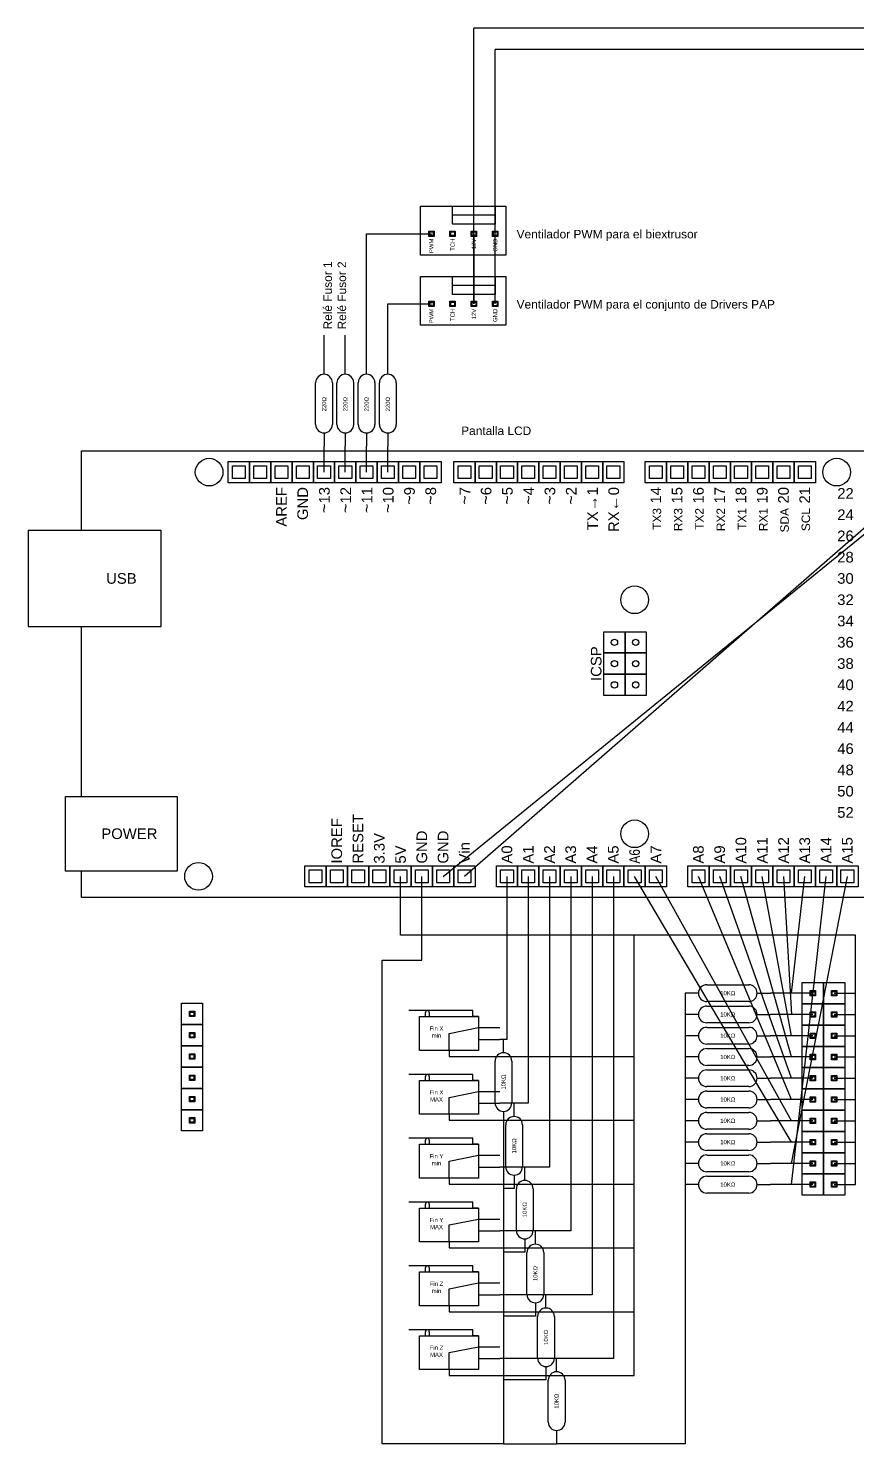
# Model space of a CAD drawing. Header units: millimetres. Extents: x 7505 to 27833, y -9600 to 533.
# Drawn here: x 7505 to 11399, y -6120 to 533 of the extents above; entities that cross this region are included whole.
import ezdxf

# ---------------------------------------------------------------- set-up
doc = ezdxf.new("R2010")
doc.units = ezdxf.units.MM
doc.layers.add('Electronica', color=5, linetype='Continuous')
doc.styles.get("Standard").update_dxf_attribs({"font": 'arial.ttf'})

msp = doc.modelspace()

# ---------------------------------------------------------------- linework, layer by layer
for p, q in [((8895.5, -1093.4), (8895.5, -1031.2)), ((8995.5, -1093.4), (8995.5, -1031.2)), ((9095.5, -1093.4), (9095.5, -1031.2)), ((9195.5, -1093.4), (9195.5, -1031.2)), ((8856.1, -1329.6), (8856.1, -1132.7)), ((8934.8, -1132.7), (8934.8, -1329.6)), ((8956.1, -1329.6), (8956.1, -1132.7)), ((9034.8, -1132.7), (9034.8, -1329.6)), ((9056.1, -1329.6), (9056.1, -1132.7)), ((9134.8, -1132.7), (9134.8, -1329.6)), ((9156.1, -1329.6), (9156.1, -1132.7)), ((9234.8, -1132.7), (9234.8, -1329.6)), ((8895.5, -1368.8), (8895.5, -1431.2)), ((8995.5, -1368.8), (8995.5, -1431.2)), ((9095.5, -1368.8), (9095.5, -1431.2)), ((9195.5, -1368.8), (9195.5, -1431.2)), ((10655.8, -4002.3), (10593.5, -4002.3)), ((10931.3, -4002.3), (10993.5, -4002.3)), ((10655.8, -4102.3), (10593.5, -4102.3)), ((10655.8, -4102.3), (10593.5, -4102.3)), ((10931.3, -4102.3), (10993.5, -4102.3)), ((10931.3, -4102.3), (10993.5, -4102.3)), ((9738.9, -4282.2), (9738.9, -4220)), ((10655.8, -4202.3), (10593.5, -4202.3)), ((10931.3, -4202.3), (10993.5, -4202.3)), ((10655.8, -4302.3), (10593.5, -4302.3)), ((10931.3, -4302.3), (10993.5, -4302.3)), ((10655.8, -4402.3), (10593.5, -4402.3)), ((10931.3, -4402.3), (10993.5, -4402.3)), ((9788.9, -4582.2), (9788.9, -4520)), ((10655.8, -4502.3), (10593.5, -4502.3)), ((10931.3, -4502.3), (10993.5, -4502.3)), ((9738.9, -4557.7), (9738.9, -4620)), ((10655.8, -4602.3), (10593.5, -4602.3)), ((10931.3, -4602.3), (10993.5, -4602.3)), ((10655.8, -4702.3), (10593.5, -4702.3)), ((10931.3, -4702.3), (10993.5, -4702.3)), ((9838.9, -4882.2), (9838.9, -4820)), ((10655.8, -4802.3), (10593.5, -4802.3)), ((10931.3, -4802.3), (10993.5, -4802.3)), ((9788.9, -4857.7), (9788.9, -4920)), ((10655.8, -4902.3), (10593.5, -4902.3)), ((10931.3, -4902.3), (10993.5, -4902.3)), ((9888.9, -5182.2), (9888.9, -5120)), ((9838.9, -5157.7), (9838.9, -5220)), ((9938.9, -5482.2), (9938.9, -5420)), ((9888.9, -5457.7), (9888.9, -5520)), ((9988.9, -5782.2), (9988.9, -5720)), ((9938.9, -5757.7), (9938.9, -5820)), ((9988.9, -6057.7), (9988.9, -6120))]:
    msp.add_line(p, q)
at = {"color": 4}
for p, q in [((11093.5, -4002.3), (10993.5, -4002.3)), ((11093.5, -4102.3), (10993.5, -4102.3)), ((11093.5, -4202.3), (10993.5, -4202.3)), ((11093.5, -4302.3), (10993.5, -4302.3)), ((11093.5, -4402.3), (10993.5, -4402.3)), ((11093.5, -4502.3), (10993.5, -4502.3)), ((11093.5, -4602.3), (10993.5, -4602.3)), ((11093.5, -4702.3), (10993.5, -4702.3)), ((11093.5, -4802.3), (10993.5, -4802.3)), ((11093.5, -4902.3), (10993.5, -4902.3))]:
    msp.add_line(p, q, dxfattribs=at)
at = {"color": 1}
for p, q in [((11293.5, -4002.3), (11393.5, -4002.3)), ((11293.5, -4102.3), (11393.5, -4102.3)), ((11293.5, -4202.3), (11393.5, -4202.3)), ((11293.5, -4302.3), (11393.5, -4302.3)), ((11293.5, -4402.3), (11393.5, -4402.3)), ((11293.5, -4502.3), (11393.5, -4502.3)), ((11293.5, -4602.3), (11393.5, -4602.3)), ((11293.5, -4702.3), (11393.5, -4702.3)), ((11293.5, -4802.3), (11393.5, -4802.3)), ((11293.5, -4902.3), (11393.5, -4902.3))]:
    msp.add_line(p, q, dxfattribs=at)
for points in [[(9349.2, -302.9), (9750.8, -302.9), (9750.8, -532.8), (9349.2, -532.8)], [(9700, -387.5), (9500, -387.5), (9500, -302.9), (9700, -302.9)], [(9700, -345.2), (9500, -345.2), (9500, -302.9), (9700, -302.9)], [(9387.4, -420.2), (9412.6, -420.2), (9412.6, -445.4), (9387.4, -445.4)], [(9391.4, -424.1), (9408.7, -424.1), (9408.7, -441.4), (9391.4, -441.4)], [(9487.4, -420.2), (9512.6, -420.2), (9512.6, -445.4), (9487.4, -445.4)], [(9491.4, -424.1), (9508.7, -424.1), (9508.7, -441.4), (9491.4, -441.4)], [(9587.4, -420.2), (9612.6, -420.2), (9612.6, -445.4), (9587.4, -445.4)], [(9591.4, -424.1), (9608.7, -424.1), (9608.7, -441.4), (9591.4, -441.4)], [(9687.4, -420.2), (9712.6, -420.2), (9712.6, -445.4), (9687.4, -445.4)], [(9691.4, -424.1), (9708.7, -424.1), (9708.7, -441.4), (9691.4, -441.4)], [(9349.2, -632.8), (9750.8, -632.8), (9750.8, -862.7), (9349.2, -862.7)], [(9700, -717.4), (9500, -717.4), (9500, -632.8), (9700, -632.8)], [(9700, -675.1), (9500, -675.1), (9500, -632.8), (9700, -632.8)], [(9387.4, -750.1), (9412.6, -750.1), (9412.6, -775.3), (9387.4, -775.3)], [(9391.4, -754), (9408.7, -754), (9408.7, -771.4), (9391.4, -771.4)], [(9487.4, -750.1), (9512.6, -750.1), (9512.6, -775.3), (9487.4, -775.3)], [(9491.4, -754), (9508.7, -754), (9508.7, -771.4), (9491.4, -771.4)], [(9587.4, -750.1), (9612.6, -750.1), (9612.6, -775.3), (9587.4, -775.3)], [(9591.4, -754), (9608.7, -754), (9608.7, -771.4), (9591.4, -771.4)], [(9687.4, -750.1), (9712.6, -750.1), (9712.6, -775.3), (9687.4, -775.3)], [(9691.4, -754), (9708.7, -754), (9708.7, -771.4), (9691.4, -771.4)], [(8445.5, -1603.2), (8445.5, -1503.2), (8545.5, -1503.2), (8545.5, -1603.2)], [(8465.5, -1583.2), (8465.5, -1523.2), (8525.5, -1523.2), (8525.5, -1583.2)], [(8545.5, -1603.2), (8545.5, -1503.2), (8645.5, -1503.2), (8645.5, -1603.2)], [(8565.5, -1583.2), (8565.5, -1523.2), (8625.5, -1523.2), (8625.5, -1583.2)], [(8645.5, -1603.2), (8645.5, -1503.2), (8745.5, -1503.2), (8745.5, -1603.2)], [(8665.5, -1583.2), (8665.5, -1523.2), (8725.5, -1523.2), (8725.5, -1583.2)], [(8745.5, -1603.2), (8745.5, -1503.2), (8845.5, -1503.2), (8845.5, -1603.2)], [(8765.5, -1583.2), (8765.5, -1523.2), (8825.5, -1523.2), (8825.5, -1583.2)], [(8845.5, -1603.2), (8845.5, -1503.2), (8945.5, -1503.2), (8945.5, -1603.2)], [(8865.5, -1583.2), (8865.5, -1523.2), (8925.5, -1523.2), (8925.5, -1583.2)], [(8945.5, -1603.2), (8945.5, -1503.2), (9045.5, -1503.2), (9045.5, -1603.2)], [(8965.5, -1583.2), (8965.5, -1523.2), (9025.5, -1523.2), (9025.5, -1583.2)], [(9045.5, -1603.2), (9045.5, -1503.2), (9145.5, -1503.2), (9145.5, -1603.2)], [(9065.5, -1583.2), (9065.5, -1523.2), (9125.5, -1523.2), (9125.5, -1583.2)], [(9145.5, -1603.2), (9145.5, -1503.2), (9245.5, -1503.2), (9245.5, -1603.2)], [(9165.5, -1583.2), (9165.5, -1523.2), (9225.5, -1523.2), (9225.5, -1583.2)], [(9245.5, -1603.2), (9245.5, -1503.2), (9345.5, -1503.2), (9345.5, -1603.2)], [(9265.5, -1583.2), (9265.5, -1523.2), (9325.5, -1523.2), (9325.5, -1583.2)], [(9345.5, -1603.2), (9345.5, -1503.2), (9445.5, -1503.2), (9445.5, -1603.2)], [(9365.5, -1583.2), (9365.5, -1523.2), (9425.5, -1523.2), (9425.5, -1583.2)], [(9505.5, -1603.2), (9505.5, -1503.2), (9605.5, -1503.2), (9605.5, -1603.2)], [(9525.5, -1583.2), (9525.5, -1523.2), (9585.5, -1523.2), (9585.5, -1583.2)], [(9605.5, -1603.2), (9605.5, -1503.2), (9705.5, -1503.2), (9705.5, -1603.2)], [(9625.5, -1583.2), (9625.5, -1523.2), (9685.5, -1523.2), (9685.5, -1583.2)], [(9705.5, -1603.2), (9705.5, -1503.2), (9805.5, -1503.2), (9805.5, -1603.2)], [(9725.5, -1583.2), (9725.5, -1523.2), (9785.5, -1523.2), (9785.5, -1583.2)], [(9805.5, -1603.2), (9805.5, -1503.2), (9905.5, -1503.2), (9905.5, -1603.2)], [(9825.5, -1583.2), (9825.5, -1523.2), (9885.5, -1523.2), (9885.5, -1583.2)], [(9905.5, -1603.2), (9905.5, -1503.2), (10005.5, -1503.2), (10005.5, -1603.2)], [(9925.5, -1583.2), (9925.5, -1523.2), (9985.5, -1523.2), (9985.5, -1583.2)], [(10005.5, -1603.2), (10005.5, -1503.2), (10105.5, -1503.2), (10105.5, -1603.2)], [(10025.5, -1583.2), (10025.5, -1523.2), (10085.5, -1523.2), (10085.5, -1583.2)], [(10105.5, -1603.2), (10105.5, -1503.2), (10205.5, -1503.2), (10205.5, -1603.2)], [(10125.5, -1583.2), (10125.5, -1523.2), (10185.5, -1523.2), (10185.5, -1583.2)], [(10205.5, -1603.2), (10205.5, -1503.2), (10305.5, -1503.2), (10305.5, -1603.2)], [(10225.5, -1583.2), (10225.5, -1523.2), (10285.5, -1523.2), (10285.5, -1583.2)], [(10405.5, -1603.2), (10405.5, -1503.2), (10505.5, -1503.2), (10505.5, -1603.2)], [(10425.5, -1583.2), (10425.5, -1523.2), (10485.5, -1523.2), (10485.5, -1583.2)], [(10505.5, -1603.2), (10505.5, -1503.2), (10605.5, -1503.2), (10605.5, -1603.2)], [(10525.5, -1583.2), (10525.5, -1523.2), (10585.5, -1523.2), (10585.5, -1583.2)], [(10605.5, -1603.2), (10605.5, -1503.2), (10705.5, -1503.2), (10705.5, -1603.2)], [(10625.5, -1583.2), (10625.5, -1523.2), (10685.5, -1523.2), (10685.5, -1583.2)], [(10705.5, -1603.2), (10705.5, -1503.2), (10805.5, -1503.2), (10805.5, -1603.2)], [(10725.5, -1583.2), (10725.5, -1523.2), (10785.5, -1523.2), (10785.5, -1583.2)], [(10805.5, -1603.2), (10805.5, -1503.2), (10905.5, -1503.2), (10905.5, -1603.2)], [(10825.5, -1583.2), (10825.5, -1523.2), (10885.5, -1523.2), (10885.5, -1583.2)], [(10905.5, -1603.2), (10905.5, -1503.2), (11005.5, -1503.2), (11005.5, -1603.2)], [(10925.5, -1583.2), (10925.5, -1523.2), (10985.5, -1523.2), (10985.5, -1583.2)], [(11005.5, -1603.2), (11005.5, -1503.2), (11105.5, -1503.2), (11105.5, -1603.2)], [(11025.5, -1583.2), (11025.5, -1523.2), (11085.5, -1523.2), (11085.5, -1583.2)], [(11105.5, -1603.2), (11105.5, -1503.2), (11205.5, -1503.2), (11205.5, -1603.2)], [(11125.5, -1583.2), (11125.5, -1523.2), (11185.5, -1523.2), (11185.5, -1583.2)], [(10210.5, -2403.2), (10210.5, -2303.2), (10310.5, -2303.2), (10310.5, -2403.2)], [(10310.5, -2403.2), (10310.5, -2303.2), (10410.5, -2303.2), (10410.5, -2403.2)], [(10210.5, -2503.2), (10210.5, -2403.2), (10310.5, -2403.2), (10310.5, -2503.2)], [(10310.5, -2503.2), (10310.5, -2403.2), (10410.5, -2403.2), (10410.5, -2503.2)], [(10210.5, -2603.2), (10210.5, -2503.2), (10310.5, -2503.2), (10310.5, -2603.2)], [(10310.5, -2603.2), (10310.5, -2503.2), (10410.5, -2503.2), (10410.5, -2603.2)], [(8805.5, -3503.2), (8805.5, -3403.2), (8905.5, -3403.2), (8905.5, -3503.2)], [(8825.5, -3483.2), (8825.5, -3423.2), (8885.5, -3423.2), (8885.5, -3483.2)], [(8905.5, -3503.2), (8905.5, -3403.2), (9005.5, -3403.2), (9005.5, -3503.2)], [(8925.5, -3483.2), (8925.5, -3423.2), (8985.5, -3423.2), (8985.5, -3483.2)], [(9005.5, -3503.2), (9005.5, -3403.2), (9105.5, -3403.2), (9105.5, -3503.2)], [(9025.5, -3483.2), (9025.5, -3423.2), (9085.5, -3423.2), (9085.5, -3483.2)], [(9105.5, -3503.2), (9105.5, -3403.2), (9205.5, -3403.2), (9205.5, -3503.2)], [(9125.5, -3483.2), (9125.5, -3423.2), (9185.5, -3423.2), (9185.5, -3483.2)], [(9205.5, -3503.2), (9205.5, -3403.2), (9305.5, -3403.2), (9305.5, -3503.2)], [(9225.5, -3483.2), (9225.5, -3423.2), (9285.5, -3423.2), (9285.5, -3483.2)], [(9305.5, -3503.2), (9305.5, -3403.2), (9405.5, -3403.2), (9405.5, -3503.2)], [(9325.5, -3483.2), (9325.5, -3423.2), (9385.5, -3423.2), (9385.5, -3483.2)], [(9405.5, -3503.2), (9405.5, -3403.2), (9505.5, -3403.2), (9505.5, -3503.2)], [(9425.5, -3483.2), (9425.5, -3423.2), (9485.5, -3423.2), (9485.5, -3483.2)], [(9505.5, -3503.2), (9505.5, -3403.2), (9605.5, -3403.2), (9605.5, -3503.2)], [(9525.5, -3483.2), (9525.5, -3423.2), (9585.5, -3423.2), (9585.5, -3483.2)], [(9705.5, -3503.2), (9705.5, -3403.2), (9805.5, -3403.2), (9805.5, -3503.2)], [(9725.5, -3483.2), (9725.5, -3423.2), (9785.5, -3423.2), (9785.5, -3483.2)], [(9805.5, -3503.2), (9805.5, -3403.2), (9905.5, -3403.2), (9905.5, -3503.2)], [(9825.5, -3483.2), (9825.5, -3423.2), (9885.5, -3423.2), (9885.5, -3483.2)], [(9905.5, -3503.2), (9905.5, -3403.2), (10005.5, -3403.2), (10005.5, -3503.2)], [(9925.5, -3483.2), (9925.5, -3423.2), (9985.5, -3423.2), (9985.5, -3483.2)], [(10005.5, -3503.2), (10005.5, -3403.2), (10105.5, -3403.2), (10105.5, -3503.2)], [(10025.5, -3483.2), (10025.5, -3423.2), (10085.5, -3423.2), (10085.5, -3483.2)], [(10105.5, -3503.2), (10105.5, -3403.2), (10205.5, -3403.2), (10205.5, -3503.2)], [(10125.5, -3483.2), (10125.5, -3423.2), (10185.5, -3423.2), (10185.5, -3483.2)], [(10205.5, -3503.2), (10205.5, -3403.2), (10305.5, -3403.2), (10305.5, -3503.2)], [(10225.5, -3483.2), (10225.5, -3423.2), (10285.5, -3423.2), (10285.5, -3483.2)], [(10305.5, -3503.2), (10305.5, -3403.2), (10405.5, -3403.2), (10405.5, -3503.2)], [(10325.5, -3483.2), (10325.5, -3423.2), (10385.5, -3423.2), (10385.5, -3483.2)], [(10405.5, -3503.2), (10405.5, -3403.2), (10505.5, -3403.2), (10505.5, -3503.2)], [(10425.5, -3483.2), (10425.5, -3423.2), (10485.5, -3423.2), (10485.5, -3483.2)], [(10605.5, -3503.2), (10605.5, -3403.2), (10705.5, -3403.2), (10705.5, -3503.2)], [(10625.5, -3483.2), (10625.5, -3423.2), (10685.5, -3423.2), (10685.5, -3483.2)], [(10705.5, -3503.2), (10705.5, -3403.2), (10805.5, -3403.2), (10805.5, -3503.2)], [(10725.5, -3483.2), (10725.5, -3423.2), (10785.5, -3423.2), (10785.5, -3483.2)], [(10805.5, -3503.2), (10805.5, -3403.2), (10905.5, -3403.2), (10905.5, -3503.2)], [(10825.5, -3483.2), (10825.5, -3423.2), (10885.5, -3423.2), (10885.5, -3483.2)], [(10905.5, -3503.2), (10905.5, -3403.2), (11005.5, -3403.2), (11005.5, -3503.2)], [(10925.5, -3483.2), (10925.5, -3423.2), (10985.5, -3423.2), (10985.5, -3483.2)], [(11005.5, -3503.2), (11005.5, -3403.2), (11105.5, -3403.2), (11105.5, -3503.2)], [(11025.5, -3483.2), (11025.5, -3423.2), (11085.5, -3423.2), (11085.5, -3483.2)], [(11105.5, -3503.2), (11105.5, -3403.2), (11205.5, -3403.2), (11205.5, -3503.2)], [(11125.5, -3483.2), (11125.5, -3423.2), (11185.5, -3423.2), (11185.5, -3483.2)], [(11205.5, -3503.2), (11205.5, -3403.2), (11305.5, -3403.2), (11305.5, -3503.2)], [(11225.5, -3483.2), (11225.5, -3423.2), (11285.5, -3423.2), (11285.5, -3483.2)], [(11305.5, -3503.2), (11305.5, -3403.2), (11405.5, -3403.2), (11405.5, -3503.2)], [(11325.5, -3483.2), (11325.5, -3423.2), (11385.5, -3423.2), (11385.5, -3483.2)], [(11143.5, -4052.3), (11143.5, -3952.3), (11243.5, -3952.3), (11243.5, -4052.3)], [(11180.9, -3989.7), (11206.1, -3989.7), (11206.1, -4014.9), (11180.9, -4014.9)], [(11243.5, -4052.3), (11243.5, -3952.3), (11343.5, -3952.3), (11343.5, -4052.3)], [(11280.9, -3989.7), (11306.1, -3989.7), (11306.1, -4014.9), (11280.9, -4014.9)], [(8225, -4150), (8225, -4050), (8325, -4050), (8325, -4150)], [(11143.5, -4152.3), (11143.5, -4052.3), (11243.5, -4052.3), (11243.5, -4152.3)], [(11184.8, -3993.7), (11202.1, -3993.7), (11202.1, -4011), (11184.8, -4011)], [(11243.5, -4152.3), (11243.5, -4052.3), (11343.5, -4052.3), (11343.5, -4152.3)], [(11284.8, -3993.7), (11302.1, -3993.7), (11302.1, -4011), (11284.8, -4011)], [(11180.9, -4089.7), (11206.1, -4089.7), (11206.1, -4114.9), (11180.9, -4114.9)], [(11184.8, -4093.7), (11202.1, -4093.7), (11202.1, -4111), (11184.8, -4111)], [(11280.9, -4089.7), (11306.1, -4089.7), (11306.1, -4114.9), (11280.9, -4114.9)], [(11284.8, -4093.7), (11302.1, -4093.7), (11302.1, -4111), (11284.8, -4111)], [(8225, -4250), (8225, -4150), (8325, -4150), (8325, -4250)], [(11143.5, -4252.3), (11143.5, -4152.3), (11243.5, -4152.3), (11243.5, -4252.3)], [(11180.9, -4189.7), (11206.1, -4189.7), (11206.1, -4214.9), (11180.9, -4214.9)], [(11243.5, -4252.3), (11243.5, -4152.3), (11343.5, -4152.3), (11343.5, -4252.3)], [(11280.9, -4189.7), (11306.1, -4189.7), (11306.1, -4214.9), (11280.9, -4214.9)], [(8225, -4350), (8225, -4250), (8325, -4250), (8325, -4350)], [(11143.5, -4352.3), (11143.5, -4252.3), (11243.5, -4252.3), (11243.5, -4352.3)], [(11184.8, -4193.7), (11202.1, -4193.7), (11202.1, -4211), (11184.8, -4211)], [(11243.5, -4352.3), (11243.5, -4252.3), (11343.5, -4252.3), (11343.5, -4352.3)], [(11284.8, -4193.7), (11302.1, -4193.7), (11302.1, -4211), (11284.8, -4211)], [(11180.9, -4289.7), (11206.1, -4289.7), (11206.1, -4314.9), (11180.9, -4314.9)], [(11184.8, -4293.7), (11202.1, -4293.7), (11202.1, -4311), (11184.8, -4311)], [(11280.9, -4289.7), (11306.1, -4289.7), (11306.1, -4314.9), (11280.9, -4314.9)], [(11284.8, -4293.7), (11302.1, -4293.7), (11302.1, -4311), (11284.8, -4311)], [(8225, -4450), (8225, -4350), (8325, -4350), (8325, -4450)], [(11143.5, -4452.3), (11143.5, -4352.3), (11243.5, -4352.3), (11243.5, -4452.3)], [(11180.9, -4389.7), (11206.1, -4389.7), (11206.1, -4414.9), (11180.9, -4414.9)], [(11243.5, -4452.3), (11243.5, -4352.3), (11343.5, -4352.3), (11343.5, -4452.3)], [(11280.9, -4389.7), (11306.1, -4389.7), (11306.1, -4414.9), (11280.9, -4414.9)], [(8225, -4550), (8225, -4450), (8325, -4450), (8325, -4550)], [(11143.5, -4552.3), (11143.5, -4452.3), (11243.5, -4452.3), (11243.5, -4552.3)], [(11184.8, -4393.7), (11202.1, -4393.7), (11202.1, -4411), (11184.8, -4411)], [(11243.5, -4552.3), (11243.5, -4452.3), (11343.5, -4452.3), (11343.5, -4552.3)], [(11284.8, -4393.7), (11302.1, -4393.7), (11302.1, -4411), (11284.8, -4411)], [(11180.9, -4489.7), (11206.1, -4489.7), (11206.1, -4514.9), (11180.9, -4514.9)], [(11184.8, -4493.7), (11202.1, -4493.7), (11202.1, -4511), (11184.8, -4511)], [(11280.9, -4489.7), (11306.1, -4489.7), (11306.1, -4514.9), (11280.9, -4514.9)], [(11284.8, -4493.7), (11302.1, -4493.7), (11302.1, -4511), (11284.8, -4511)], [(8225, -4650), (8225, -4550), (8325, -4550), (8325, -4650)], [(11143.5, -4652.3), (11143.5, -4552.3), (11243.5, -4552.3), (11243.5, -4652.3)], [(11180.9, -4589.7), (11206.1, -4589.7), (11206.1, -4614.9), (11180.9, -4614.9)], [(11243.5, -4652.3), (11243.5, -4552.3), (11343.5, -4552.3), (11343.5, -4652.3)], [(11280.9, -4589.7), (11306.1, -4589.7), (11306.1, -4614.9), (11280.9, -4614.9)], [(11143.5, -4752.3), (11143.5, -4652.3), (11243.5, -4652.3), (11243.5, -4752.3)], [(11184.8, -4593.7), (11202.1, -4593.7), (11202.1, -4611), (11184.8, -4611)], [(11243.5, -4752.3), (11243.5, -4652.3), (11343.5, -4652.3), (11343.5, -4752.3)], [(11284.8, -4593.7), (11302.1, -4593.7), (11302.1, -4611), (11284.8, -4611)], [(11180.9, -4689.7), (11206.1, -4689.7), (11206.1, -4714.9), (11180.9, -4714.9)], [(11184.8, -4693.7), (11202.1, -4693.7), (11202.1, -4711), (11184.8, -4711)], [(11280.9, -4689.7), (11306.1, -4689.7), (11306.1, -4714.9), (11280.9, -4714.9)], [(11284.8, -4693.7), (11302.1, -4693.7), (11302.1, -4711), (11284.8, -4711)], [(11143.5, -4852.3), (11143.5, -4752.3), (11243.5, -4752.3), (11243.5, -4852.3)], [(11180.9, -4789.7), (11206.1, -4789.7), (11206.1, -4814.9), (11180.9, -4814.9)], [(11243.5, -4852.3), (11243.5, -4752.3), (11343.5, -4752.3), (11343.5, -4852.3)], [(11280.9, -4789.7), (11306.1, -4789.7), (11306.1, -4814.9), (11280.9, -4814.9)], [(11143.5, -4952.3), (11143.5, -4852.3), (11243.5, -4852.3), (11243.5, -4952.3)], [(11184.8, -4793.7), (11202.1, -4793.7), (11202.1, -4811), (11184.8, -4811)], [(11243.5, -4952.3), (11243.5, -4852.3), (11343.5, -4852.3), (11343.5, -4952.3)], [(11284.8, -4793.7), (11302.1, -4793.7), (11302.1, -4811), (11284.8, -4811)], [(11180.9, -4889.7), (11206.1, -4889.7), (11206.1, -4914.9), (11180.9, -4914.9)], [(11184.8, -4893.7), (11202.1, -4893.7), (11202.1, -4911), (11184.8, -4911)], [(11280.9, -4889.7), (11306.1, -4889.7), (11306.1, -4914.9), (11280.9, -4914.9)], [(11284.8, -4893.7), (11302.1, -4893.7), (11302.1, -4911), (11284.8, -4911)]]:
    msp.add_lwpolyline(points, close=True)
at = {"color": 5}
for points in [[(9095.5, -1031.2), (9095.5, -432.8)], [(9095.5, -432.8), (9400, -432.8)], [(9195.5, -1031.2), (9195.5, -762.7), (9400, -762.7)]]:
    msp.add_lwpolyline(points, dxfattribs=at)
at = {"color": 1}
for points in [[(7755.5, -1828.2), (7755.5, -1453.2), (11555.5, -1453.2), (11655.5, -1553.2), (11655.5, -1953.2), (11755.5, -2053.2), (11755.5, -3403.2), (11655.5, -3503.2), (11655.5, -3553.2), (7755.5, -3553.2), (7755.5, -3428.2)], [(7755.5, -3078.2), (7755.5, -2278.2)]]:
    msp.add_lwpolyline(points, dxfattribs=at)
for points in [[(7505.5, -2278.2), (8130.5, -2278.2), (8130.5, -1828.2), (7505.5, -1828.2)], [(7680.5, -3428.2), (7680.5, -3078.2), (8205.5, -3078.2), (8205.5, -3428.2)], [(8262.4, -4087.4), (8287.6, -4087.4), (8287.6, -4112.6), (8262.4, -4112.6)], [(8266.3, -4091.3), (8283.7, -4091.3), (8283.7, -4108.7), (8266.3, -4108.7)]]:
    msp.add_lwpolyline(points, close=True, dxfattribs=at)
for points in [[(10695, -3963), (10891.9, -3963)], [(10891.9, -4041.7), (10695, -4041.7)], [(10695, -4063), (10891.9, -4063)], [(10695, -4063), (10891.9, -4063)], [(10891.9, -4141.7), (10695, -4141.7)], [(10891.9, -4141.7), (10695, -4141.7)], [(10695, -4163), (10891.9, -4163)], [(10891.9, -4241.7), (10695, -4241.7)], [(9699.5, -4518.4), (9699.5, -4321.6)], [(9778.3, -4321.6), (9778.3, -4518.4)], [(10695, -4263), (10891.9, -4263)], [(10891.9, -4341.7), (10695, -4341.7)], [(10695, -4363), (10891.9, -4363)], [(10891.9, -4441.7), (10695, -4441.7)], [(10695, -4463), (10891.9, -4463)], [(10891.9, -4541.7), (10695, -4541.7)], [(10695, -4563), (10891.9, -4563)], [(9749.5, -4818.4), (9749.5, -4621.6)], [(9828.3, -4621.6), (9828.3, -4818.4)], [(10891.9, -4641.7), (10695, -4641.7)], [(10695, -4663), (10891.9, -4663)], [(10891.9, -4741.7), (10695, -4741.7)], [(10695, -4763), (10891.9, -4763)], [(10891.9, -4841.7), (10695, -4841.7)], [(9799.5, -5118.4), (9799.5, -4921.6)], [(9878.3, -4921.6), (9878.3, -5118.4)], [(10695, -4863), (10891.9, -4863)], [(10891.9, -4941.7), (10695, -4941.7)], [(9849.5, -5418.4), (9849.5, -5221.6)], [(9928.3, -5221.6), (9928.3, -5418.4)], [(9899.5, -5718.4), (9899.5, -5521.6)], [(9978.3, -5521.6), (9978.3, -5718.4)], [(9949.5, -6018.4), (9949.5, -5821.6)], [(10028.3, -5821.6), (10028.3, -6018.4)]]:
    msp.add_lwpolyline(points)
at = {"color": 4}
for points in [[(11193.5, -4002.3), (11093.5, -4002.3)], [(11193.5, -4102.3), (11093.5, -4102.3)], [(11193.5, -4202.3), (11093.5, -4202.3)], [(11193.5, -4302.3), (11093.5, -4302.3)], [(11193.5, -4402.3), (11093.5, -4402.3)], [(11193.5, -4502.3), (11093.5, -4502.3)], [(11193.5, -4602.3), (11093.5, -4602.3)], [(11193.5, -4702.3), (11093.5, -4702.3)], [(11193.5, -4802.3), (11093.5, -4802.3)], [(11193.5, -4902.3), (11093.5, -4902.3)]]:
    msp.add_lwpolyline(points, dxfattribs=at)
at = {"color": 6}
for points in [[(8262.4, -4187.4), (8287.6, -4187.4), (8287.6, -4212.6), (8262.4, -4212.6)], [(8266.3, -4191.3), (8283.7, -4191.3), (8283.7, -4208.7), (8266.3, -4208.7)], [(8262.4, -4287.4), (8287.6, -4287.4), (8287.6, -4312.6), (8262.4, -4312.6)], [(8266.3, -4291.3), (8283.7, -4291.3), (8283.7, -4308.7), (8266.3, -4308.7)], [(8262.4, -4387.4), (8287.6, -4387.4), (8287.6, -4412.6), (8262.4, -4412.6)], [(8266.3, -4391.3), (8283.7, -4391.3), (8283.7, -4408.7), (8266.3, -4408.7)], [(8262.4, -4487.4), (8287.6, -4487.4), (8287.6, -4512.6), (8262.4, -4512.6)], [(8266.3, -4491.3), (8283.7, -4491.3), (8283.7, -4508.7), (8266.3, -4508.7)]]:
    msp.add_lwpolyline(points, close=True, dxfattribs=at)
at = {"color": 252}
for points in [[(8262.4, -4587.4), (8287.6, -4587.4), (8287.6, -4612.6), (8262.4, -4612.6)], [(8266.3, -4591.3), (8283.7, -4591.3), (8283.7, -4608.7), (8266.3, -4608.7)]]:
    msp.add_lwpolyline(points, close=True, dxfattribs=at)
at = {"color": 1}
for centre in [(8355.5, -1553.2), (11305.5, -1553.2), (10355.5, -2153.2), (10355.5, -3253.2), (8305.5, -3453.2)]:
    msp.add_circle(centre, 65, dxfattribs=at)
for centre in [(10260.5, -2353.2), (10360.5, -2353.2), (10260.5, -2453.2), (10360.5, -2453.2), (10260.5, -2553.2), (10360.5, -2553.2)]:
    msp.add_circle(centre, 15)
for centre, start, end in [((8895.5, -1132.7), 0, 180), ((8995.5, -1132.7), 0, 180), ((9095.5, -1132.7), 0, 180), ((9195.5, -1132.7), 0, 180), ((8895.5, -1329.6), 180, 0), ((8995.5, -1329.6), 180, 0), ((9095.5, -1329.6), 180, 0), ((9195.5, -1329.6), 180, 0), ((10695, -4002.3), 90, 270), ((10891.9, -4002.3), 270, 90), ((10695, -4102.3), 90, 270), ((10695, -4102.3), 90, 270), ((10891.9, -4102.3), 270, 90), ((10891.9, -4102.3), 270, 90), ((10695, -4202.3), 90, 270), ((10891.9, -4202.3), 270, 90), ((9738.9, -4321.6), 0, 180), ((10695, -4302.3), 90, 270), ((10891.9, -4302.3), 270, 90), ((10695, -4402.3), 90, 270), ((10891.9, -4402.3), 270, 90), ((9738.9, -4518.4), 180, 0), ((10695, -4502.3), 90, 270), ((10891.9, -4502.3), 270, 90), ((9788.9, -4621.6), 0, 180), ((10695, -4602.3), 90, 270), ((10891.9, -4602.3), 270, 90), ((10695, -4702.3), 90, 270), ((10891.9, -4702.3), 270, 90), ((10695, -4802.3), 90, 270), ((10891.9, -4802.3), 270, 90), ((9788.9, -4818.4), 180, 0), ((9838.9, -4921.6), 0, 180), ((10695, -4902.3), 90, 270), ((10891.9, -4902.3), 270, 90), ((9838.9, -5118.4), 180, 0), ((9888.9, -5221.6), 0, 180), ((9888.9, -5418.4), 180, 0), ((9938.9, -5521.6), 0, 180), ((9938.9, -5718.4), 180, 0), ((9988.9, -5821.6), 0, 180), ((9988.9, -6018.4), 180, 0)]:
    msp.add_arc(centre, 39.4, start, end)
at = {"layer": 'Electronica', "color": 4}
msp.add_line((11093.5, -4002.3), (11155.5, -3453.2), dxfattribs=at)
at = {"layer": 'Electronica', "color": 1}
for p, q in [((9372.3, -4112.5), (9372.3, -4093.5)), ((9390.3, -4093.5), (9390.3, -4112.5)), ((9483.3, -4192), (9622.3, -4164)), ((9483.3, -4271.5), (9483.3, -4192)), ((9372.3, -4412.5), (9372.3, -4393.5)), ((9390.3, -4393.5), (9390.3, -4412.5)), ((9483.3, -4492), (9622.3, -4464)), ((9483.3, -4571.5), (9483.3, -4492)), ((9372.3, -4712.5), (9372.3, -4693.5)), ((9390.3, -4693.5), (9390.3, -4712.5)), ((9483.3, -4792), (9622.3, -4764)), ((9483.3, -4871.5), (9483.3, -4792)), ((9372.3, -5012.5), (9372.3, -4993.5)), ((9390.3, -4993.5), (9390.3, -5012.5)), ((9483.3, -5092), (9622.3, -5064)), ((9483.3, -5171.5), (9483.3, -5092)), ((9372.3, -5312.5), (9372.3, -5293.5)), ((9390.3, -5293.5), (9390.3, -5312.5)), ((9483.3, -5392), (9622.3, -5364)), ((9483.3, -5471.5), (9483.3, -5392)), ((9372.3, -5612.5), (9372.3, -5593.5)), ((9390.3, -5593.5), (9390.3, -5612.5)), ((9483.3, -5692), (9622.3, -5664)), ((9483.3, -5771.5), (9483.3, -5692))]:
    msp.add_line(p, q, dxfattribs=at)
at = {"layer": 'Electronica', "color": 2}
for points in [[(14261.8, 133.1), (14261.8, 533.1), (9600, 533.1)], [(9600, -432.8), (9600, -762.7), (9600, 533.1)]]:
    msp.add_lwpolyline(points, dxfattribs=at)
at = {"layer": 'Electronica', "color": 251}
for points in [[(14064.9, 133.1), (14064.9, 433.1), (9700, 433.1)], [(9700, -762.7), (9700, 433.1)]]:
    msp.add_lwpolyline(points, dxfattribs=at)
at = {"layer": 'Electronica', "color": 253}
for points in [[(9455.5, -3453.2), (13868.1, 133.1)], [(9738.9, -6120), (9168.3, -6120), (9168.3, -3847.6), (9355.5, -3847.6), (9355.5, -3453.2)], [(10593.5, -4002.3), (10593.5, -6120), (9988.9, -6120)], [(9738.9, -4620), (9738.9, -6120), (9988.9, -6120)], [(9788.9, -4920), (9738.9, -4920)], [(9838.9, -5220), (9738.9, -5220)], [(9888.9, -5520), (9738.9, -5520)], [(9938.9, -5820), (9738.9, -5820)]]:
    msp.add_lwpolyline(points, dxfattribs=at)
at = {"layer": 'Electronica', "color": 1}
for points in [[(13671.2, 133.1), (9555.5, -3453.2)], [(10354.1, -5799.5), (10354.1, -3729.8), (9255.5, -3729.8), (9255.5, -3453.2)], [(11393.5, -4902.3), (11393.5, -3729.8), (10354.1, -3729.8)], [(9622.3, -4112.5), (9594.3, -4112.5), (9594.3, -4084.5), (9294.3, -4084.5)], [(9622.3, -4164), (9722.3, -4164)], [(9622.3, -4220), (9722.3, -4220)], [(9483.3, -4271.5), (9483.3, -4299.5), (9583.3, -4299.5)], [(9583.3, -4299.5), (10354.1, -4299.5)], [(9622.3, -4412.5), (9594.3, -4412.5), (9594.3, -4384.5), (9294.3, -4384.5)], [(9622.3, -4464), (9722.3, -4464)], [(9622.3, -4520), (9722.3, -4520)], [(9483.3, -4571.5), (9483.3, -4599.5), (9583.3, -4599.5)], [(9583.3, -4599.5), (10354.1, -4599.5)], [(9622.3, -4712.5), (9594.3, -4712.5), (9594.3, -4684.5), (9294.3, -4684.5)], [(9622.3, -4764), (9722.3, -4764)], [(9622.3, -4820), (9722.3, -4820)], [(9483.3, -4871.5), (9483.3, -4899.5), (9583.3, -4899.5)], [(9583.3, -4899.5), (10354.1, -4899.5)], [(9622.3, -5012.5), (9594.3, -5012.5), (9594.3, -4984.5), (9294.3, -4984.5)], [(9622.3, -5064), (9722.3, -5064)], [(9622.3, -5120), (9722.3, -5120)], [(9483.3, -5171.5), (9483.3, -5199.5), (9583.3, -5199.5)], [(9583.3, -5199.5), (10354.1, -5199.5)], [(9622.3, -5312.5), (9594.3, -5312.5), (9594.3, -5284.5), (9294.3, -5284.5)], [(9622.3, -5364), (9722.3, -5364)], [(9622.3, -5420), (9722.3, -5420)], [(9483.3, -5471.5), (9483.3, -5499.5), (9583.3, -5499.5)], [(9583.3, -5499.5), (10354.1, -5499.5)], [(9622.3, -5612.5), (9594.3, -5612.5), (9594.3, -5584.5), (9294.3, -5584.5)], [(9622.3, -5664), (9722.3, -5664)], [(9622.3, -5720), (9722.3, -5720)], [(9483.3, -5771.5), (9483.3, -5799.5), (9583.3, -5799.5)], [(9583.3, -5799.5), (10354.1, -5799.5)]]:
    msp.add_lwpolyline(points, dxfattribs=at)
at = {"layer": 'Electronica', "color": 6}
for points in [[(8895.5, -1031.2), (8895.5, -909.1)], [(8995.5, -1031.2), (8995.5, -909.1)], [(8895.5, -1553.2), (8895.5, -1431.2)], [(8995.5, -1553.2), (8995.5, -1431.2)]]:
    msp.add_lwpolyline(points, dxfattribs=at)
at = {"layer": 'Electronica'}
for points in [[(9095.5, -1553.2), (9095.5, -1431.2)], [(9195.5, -1553.2), (9195.5, -1431.2)], [(9755.5, -3453.2), (9755.5, -4220), (9722.3, -4220)], [(9855.5, -3453.2), (9855.5, -4520), (9722.3, -4520)], [(9955.5, -3453.2), (9955.5, -4820), (9722.3, -4820)], [(10055.5, -3453.2), (10055.5, -5120), (9722.3, -5120)], [(10155.5, -3453.2), (10155.5, -5420), (9722.3, -5420)], [(10255.5, -3453.2), (10255.5, -5720), (9722.3, -5720)]]:
    msp.add_lwpolyline(points, dxfattribs=at)
at = {"layer": 'Electronica', "color": 4}
for points in [[(11093.5, -4702.3), (10355.5, -3453.2)], [(11093.5, -4602.3), (10455.5, -3453.2)], [(11093.5, -4502.3), (10655.5, -3453.2)], [(11093.5, -4402.3), (10755.5, -3453.2)], [(11093.5, -4302.3), (10855.5, -3453.2)], [(11093.5, -4202.3), (10955.5, -3453.2)], [(11055.5, -3453.2), (11093.5, -4102.3)], [(11093.5, -4902.3), (11255.5, -3453.2)], [(11093.5, -4802.3), (11355.5, -3453.2)]]:
    msp.add_lwpolyline(points, dxfattribs=at)
at = {"layer": 'Electronica', "color": 1}
for points in [[(9344.3, -4112.5), (9622.3, -4112.5), (9622.3, -4271.5), (9344.3, -4271.5)], [(9344.3, -4412.5), (9622.3, -4412.5), (9622.3, -4571.5), (9344.3, -4571.5)], [(9344.3, -4712.5), (9622.3, -4712.5), (9622.3, -4871.5), (9344.3, -4871.5)], [(9344.3, -5012.5), (9622.3, -5012.5), (9622.3, -5171.5), (9344.3, -5171.5)], [(9344.3, -5312.5), (9622.3, -5312.5), (9622.3, -5471.5), (9344.3, -5471.5)], [(9344.3, -5612.5), (9622.3, -5612.5), (9622.3, -5771.5), (9344.3, -5771.5)]]:
    msp.add_lwpolyline(points, close=True, dxfattribs=at)
for centre in [(9381.3, -4093.5), (9381.3, -4393.5), (9381.3, -4693.5), (9381.3, -4993.5), (9381.3, -5293.5), (9381.3, -5593.5)]:
    msp.add_arc(centre, 9, 0, 180, dxfattribs=at)

# ---------------------------------------------------------------- texts
for p in [(8905.6, -1267.6), (9005.6, -1267.6), (9105.6, -1267.6), (9205.6, -1267.6)]:
    msp.add_text('220Ω', height=20, rotation=90).set_placement(p)
at = {"rotation": 90}
for s, width, insert, char_height, attachment_point in [('PWM', 4.5, (9400, -455.4), 20, 6), ('TCH', 4.5, (9500, -455.4), 20, 6), ('12V', 4.5, (9600, -455.4), 20, 6), ('GND', 4.5, (9700, -455.4), 20, 6), ('PWM', 4.5, (9400, -785.3), 20, 6), ('TCH', 4.5, (9500, -785.3), 20, 6), ('12V', 4.5, (9600, -785.3), 20, 6), ('GND', 4.5, (9700, -785.3), 20, 6), ('AREF', 4.5, (8695.5, -1623.2), 50, 6), ('GND', 4.5, (8795.5, -1623.2), 50, 6), ('{\\H1.0833x;~}13', 4.5, (8895.5, -1623.2), 50, 6), ('{\\H1.0833x;~}12', 4.5, (8995.5, -1623.2), 50, 6), ('{\\H1.0833x;~}11', 4.5, (9095.5, -1623.2), 50, 6), ('{\\H1.0833x;~}10', 4.5, (9195.5, -1623.2), 50, 6), ('{\\H1.0833x;~}9', 4.5, (9295.5, -1623.2), 50, 6), ('{\\H1.0833x;~}8', 4.5, (9395.5, -1623.2), 50, 6), ('{\\H1.0833x;~}7', 4.5, (9555.5, -1623.2), 50, 6), ('{\\H1.0833x;~}6', 4.5, (9655.5, -1623.2), 50, 6), ('{\\H1.0833x;~}5', 4.5, (9755.5, -1623.2), 50, 6), ('{\\H1.0833x;~}4', 4.5, (9855.5, -1623.2), 50, 6), ('{\\H1.0833x;~}3', 4.5, (9955.5, -1623.2), 50, 6), ('{\\H1.0833x;~}2', 4.5, (10055.5, -1623.2), 50, 6), ('TX{\\H1.0833x;→}1', 4.5, (10155.5, -1623.2), 50, 6), ('RX{\\H1.0833x;←}0', 4.5, (10255.5, -1623.2), 50, 6), ('{\\H0.8x;TX3\\H1.3541x; }14', 277.066, (10455.5, -1623.2), 50, 6), ('{\\H0.8x;RX3\\H1.3541x; }15', 277.066, (10555.5, -1623.2), 50, 6), ('{\\H0.8x;TX2\\H1.3541x; }16', 277.066, (10655.5, -1623.2), 50, 6), ('{\\H0.8x;RX2\\H1.3541x; }17', 277.066, (10755.5, -1623.2), 50, 6), ('{\\H0.8x;TX1\\H1.3541x; }18', 277.066, (10855.5, -1623.2), 50, 6), ('{\\H0.8x;RX1\\H1.3541x; }19', 277.066, (10955.5, -1623.2), 50, 6), ('{\\H0.8x;SDA\\H1.3541x; }20', 277.066, (11055.5, -1623.2), 50, 6), ('{\\H0.8x;SCL\\H1.3541x; }21', 277.066, (11155.5, -1623.2), 50, 6), ('ICSP', 4.5, (10200.5, -2453.2), 50, 8), ('IOREF', 4.5, (8955.5, -3393.2), 50, 4), ('RESET', 4.5, (9055.5, -3393.2), 50, 4), ('3.3V', 4.5, (9155.5, -3393.2), 50, 4), ('GND', 4.5, (9355.5, -3393.2), 50, 4), ('GND', 4.5, (9455.5, -3393.2), 50, 4), ('5V', 4.5, (9255.5, -3393.2), 50, 4), ('Vin', 4.5, (9555.5, -3393.2), 50, 4), ('A0', 4.5, (9755.5, -3393.2), 50, 4), ('A1', 4.5, (9855.5, -3393.2), 50, 4), ('A2', 4.5, (9955.5, -3393.2), 50, 4), ('A3', 4.5, (10055.5, -3393.2), 50, 4), ('A4', 4.5, (10155.5, -3393.2), 50, 4), ('A5', 4.5, (10255.5, -3393.2), 50, 4), ('A7', 4.5, (10455.5, -3393.2), 50, 4), ('A8', 4.5, (10655.5, -3393.2), 50, 4), ('A9', 4.5, (10755.5, -3393.2), 50, 4), ('A10', 4.5, (10855.5, -3393.2), 50, 4), ('A11', 4.5, (10955.5, -3393.2), 50, 4), ('A12', 4.5, (11055.5, -3393.2), 50, 4), ('A13', 4.5, (11155.5, -3393.2), 50, 4), ('A14', 4.5, (11255.5, -3393.2), 50, 4), ('A15', 4.5, (11355.5, -3393.2), 50, 4), ('{\\W0.8;A6}', 4.5, (10355.5, -3393.2), 50, 4), ('10KΩ', 83.152, (9738.9, -4420), 20, 5), ('10KΩ', 83.152, (9788.9, -4720), 20, 5), ('10KΩ', 83.152, (9838.9, -5020), 20, 5), ('10KΩ', 83.152, (9888.9, -5320), 20, 5), ('10KΩ', 83.152, (9938.9, -5620), 20, 5), ('10KΩ', 83.152, (9988.9, -5920), 20, 5)]:
    msp.add_mtext_dynamic_manual_height_columns(s, width=width, gutter_width=12.5, heights=[0], dxfattribs=dict(at, insert=insert, char_height=char_height, attachment_point=attachment_point))
for s, width, insert, char_height, attachment_point in [('22', 4.5, (11385.5, -1653.2), 50, 6), ('24', 4.5, (11385.5, -1753.2), 50, 6), ('26', 4.5, (11385.5, -1853.2), 50, 6), ('28', 4.5, (11385.5, -1953.2), 50, 6), ('USB', 307.382, (7943, -2053.2), 50, 5), ('30', 4.5, (11385.5, -2053.2), 50, 6), ('32', 4.5, (11385.5, -2153.2), 50, 6), ('34', 4.5, (11385.5, -2253.2), 50, 6), ('36', 4.5, (11385.5, -2353.2), 50, 6), ('38', 4.5, (11385.5, -2453.2), 50, 6), ('40', 4.5, (11385.5, -2553.2), 50, 6), ('42', 4.5, (11385.5, -2653.2), 50, 6), ('44', 4.5, (11385.5, -2753.2), 50, 6), ('46', 4.5, (11385.5, -2853.2), 50, 6), ('48', 4.5, (11385.5, -2953.2), 50, 6), ('50', 4.5, (11385.5, -3053.2), 50, 6), ('52', 4.5, (11385.5, -3153.2), 50, 6), ('POWER', 4.5, (7980.5, -3253.2), 50, 5), ('10KΩ', 83.152, (10793.5, -4002.3), 20, 5), ('10KΩ', 83.152, (10793.5, -4102.3), 20, 5), ('10KΩ', 83.152, (10793.5, -4102.3), 20, 5), ('Fin X min', 83.152, (9424.1, -4185.2), 20, 5), ('10KΩ', 83.152, (10793.5, -4202.3), 20, 5), ('10KΩ', 83.152, (10793.5, -4302.3), 20, 5), ('Fin X MAX', 83.152, (9424.1, -4485.2), 20, 5), ('10KΩ', 83.152, (10793.5, -4402.3), 20, 5), ('10KΩ', 83.152, (10793.5, -4502.3), 20, 5), ('10KΩ', 83.152, (10793.5, -4602.3), 20, 5), ('10KΩ', 83.152, (10793.5, -4702.3), 20, 5), ('Fin Y min', 83.152, (9424.1, -4785.2), 20, 5), ('10KΩ', 83.152, (10793.5, -4802.3), 20, 5), ('10KΩ', 83.152, (10793.5, -4902.3), 20, 5), ('Fin Y MAX', 83.152, (9424.1, -5085.2), 20, 5), ('Fin Z min', 83.152, (9424.1, -5385.2), 20, 5), ('Fin Z MAX', 83.152, (9424.1, -5685.2), 20, 5)]:
    msp.add_mtext_dynamic_manual_height_columns(s, width=width, gutter_width=12.5, heights=[0], dxfattribs=dict(insert=insert, char_height=char_height, attachment_point=attachment_point))
at = {"layer": 'Electronica', "color": 1, "char_height": 40, "attachment_point": 1}
for s, width, insert in [('Ventilador PWM para el biextrusor', 2271.708, (9800.8, -414.4)), ('Ventilador PWM para el conjunto de Drivers PAP', 2271.708, (9800.8, -744.3)), ('Pantalla LCD', 552.346, (9540.3, -1338.8))]:
    msp.add_mtext_dynamic_manual_height_columns(s, width=width, gutter_width=12.5, heights=[0], dxfattribs=dict(at, insert=insert))
at = {"layer": 'Electronica', "color": 1, "insert": (8892.6, -882.3), "char_height": 40, "attachment_point": 1, "rotation": 90}
msp.add_mtext_dynamic_manual_height_columns('Relé Fusor 1\\PRelé Fusor 2', width=2271.708, gutter_width=12.5, heights=[0], dxfattribs=at)

doc.saveas('drawing.dxf')
